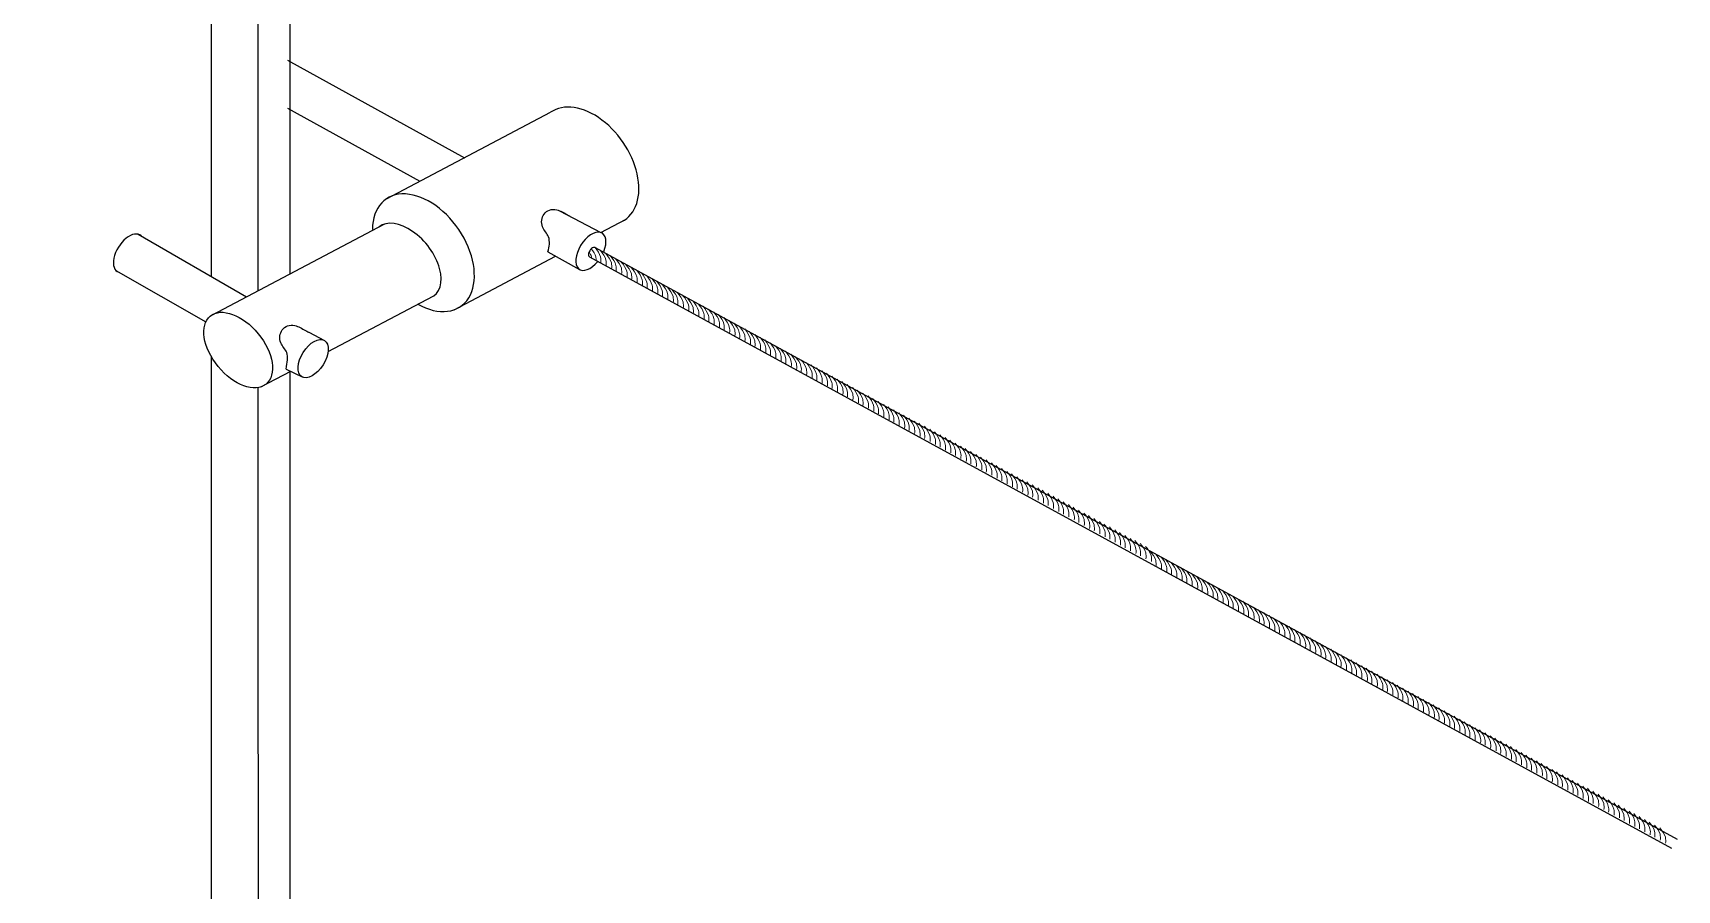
# Model space of a CAD drawing. Header units: millimetres. Extents: x 908.4 to 963.4, y 274.9 to 316.3.
# Drawn here: x 934.689 to 935.239, y 284.755 to 285.042 of the extents above; entities that cross this region are included whole.
import ezdxf

# ---------------------------------------------------------------- set-up
doc = ezdxf.new("R2010")
doc.units = ezdxf.units.MM
doc.header["$LTSCALE"] = 10
doc.layers.add('ESCALERA', color=90, linetype='Continuous')
doc.layers.add('TEXTOS', color=90, linetype='Continuous', lineweight=9)

msp = doc.modelspace()

# ---------------------------------------------------------------- linework, layer by layer
at = {"layer": 'ESCALERA'}
for points in [[(934.74891, 285.22827), (934.74891, 284.96055)], [(934.76463, 285.20504), (934.7645, 284.95581)], [(934.77515, 285.20633), (934.77515, 284.96142)], [(934.77439, 285.03288), (934.83351, 285.00025)], [(934.77435, 285.01684), (934.81862, 284.99238)], [(934.80745, 284.98649), (934.86232, 285.01546)], [(934.86535, 284.98252), (934.87908, 284.97529)], [(934.87908, 284.97529), (934.88733, 284.97964)], [(934.72444, 284.97467), (934.76065, 284.95377)], [(934.74906, 284.94766), (934.80669, 284.97805)], [(934.86145, 284.96874), (934.87198, 284.96293)], [(934.8772, 284.97019), (935.23884, 284.77236)], [(934.71706, 284.96259), (934.74709, 284.94533)], [(934.83011, 284.94942), (934.86395, 284.9673)], [(934.87529, 284.96716), (935.23693, 284.76933)], [(934.78796, 284.93546), (934.82306, 284.95397)], [(934.75009, 284.94821), (934.75012, 284.94819)], [(934.74703, 284.94536), (934.74703, 284.94519)], [(934.78149, 284.94189), (934.7868, 284.93909)], [(934.74891, 284.93377), (934.74891, 284.67654)], [(934.77395, 284.9296), (934.77925, 284.92697)], [(934.76549, 284.92361), (934.77547, 284.92885)], [(934.77515, 284.92868), (934.77515, 284.68379)], [(934.76449, 284.92337), (934.76463, 284.67824)]]:
    msp.add_lwpolyline(points, dxfattribs=at)
for centre, radius, start, end in [((938.06241, 284.56438), 3.44971, 167.56199, 185.14408), ((938.24874, 284.54382), 3.62277, 167.95683, 184.67038), ((938.15294, 284.53693), 3.52063, 167.56015, 184.75096)]:
    msp.add_arc(centre, radius, start, end, dxfattribs=at)
for centre, major_axis, ratio, start_param, end_param in [((934.8748, 284.99754), (-0.01246, 0.01794), 0.648142, 2.978618, 6.285396), ((934.81982, 284.96848), (-0.01246, 0.01794), 0.648142, 2.211853, 7.022038), ((934.81427, 284.96572), (0.00931, -0.01139), 0.58895, 6.100403, 9.411731), ((934.72125, 284.96835), (-0.00381, -0.00606), 0.545484, 3.012218, 6.449215), ((934.87579, 284.96899), (-0.00381, -0.00606), 0.545484, 1.870238, 7.616962), ((934.87625, 284.96868), (-0.00095, -0.00151), 0.545484, 3.141593, 6.32709)]:
    msp.add_ellipse(centre, major_axis=major_axis, ratio=ratio, start_param=start_param, end_param=end_param, dxfattribs=at)
for centre, major_axis, ratio in [((934.75791, 284.93593), (0.00931, -0.01139), 0.58895), ((934.78297, 284.93308), (-0.00381, -0.00606), 0.545484)]:
    msp.add_ellipse(centre, major_axis=major_axis, ratio=ratio, dxfattribs=at)
for points in [[(934.86145, 284.96874), (934.86185, 284.97053), (934.86252, 284.97367), (934.85889, 284.97708), (934.85957, 284.98209), (934.86359, 284.98367), (934.86725, 284.98156), (934.869, 284.9806), (934.869, 284.9806)], [(934.77395, 284.9296), (934.77435, 284.93182), (934.77502, 284.93496), (934.77138, 284.93837), (934.77207, 284.94338), (934.77608, 284.94496), (934.77975, 284.94285), (934.78149, 284.94189), (934.78149, 284.94189)]]:
    msp.add_open_spline(points, degree=3, knots=[0.000046329, 0.000046329, 0.000046329, 0.000046329, 0.002179003, 0.003807481, 0.005747705, 0.007803778, 0.009095535, 0.009635697, 0.009635697, 0.009635697, 0.009635697], dxfattribs=at)
at = {"layer": 'TEXTOS', "ltscale": 0.1}
for points, knots in [([(934.8752, 284.96878), (934.87555, 284.96824), (934.87589, 284.96758), (934.87603, 284.96686), (934.87604, 284.96675)], [0.00206705, 0.00206705, 0.00206705, 0.00206705, 0.004399355, 0.004826038, 0.004826038, 0.004826038, 0.004826038]), ([(934.87592, 284.96981), (934.87659, 284.96894), (934.87745, 284.96773), (934.87757, 284.96632), (934.87757, 284.96592)], [0.000567804, 0.000567804, 0.000567804, 0.000567804, 0.004399355, 0.005863509, 0.005863509, 0.005863509, 0.005863509]), ([(934.8772, 284.97019), (934.87797, 284.9692), (934.87919, 284.96765), (934.87916, 284.96577), (934.87911, 284.96508)], [0, 0, 0, 0, 0.004399355, 0.006879159, 0.006879159, 0.006879159, 0.006879159]), ([(934.87901, 284.9692), (934.87979, 284.96821), (934.881, 284.96666), (934.88097, 284.96478), (934.88092, 284.96408)], [0, 0, 0, 0, 0.004399355, 0.006879159, 0.006879159, 0.006879159, 0.006879159]), ([(934.88081, 284.96821), (934.88159, 284.96722), (934.8828, 284.96568), (934.88278, 284.96379), (934.88272, 284.9631)], [0, 0, 0, 0, 0.004399355, 0.006879159, 0.006879159, 0.006879159, 0.006879159]), ([(934.88235, 284.96737), (934.88313, 284.96638), (934.88434, 284.96483), (934.88432, 284.96295), (934.88426, 284.96226)], [0, 0, 0, 0, 0.004399355, 0.006879159, 0.006879159, 0.006879159, 0.006879159]), ([(934.88416, 284.96638), (934.88494, 284.96539), (934.88615, 284.96384), (934.88613, 284.96196), (934.88607, 284.96127)], [0, 0, 0, 0, 0.004399355, 0.006879159, 0.006879159, 0.006879159, 0.006879159]), ([(934.88596, 284.96539), (934.88674, 284.9644), (934.88795, 284.96286), (934.88793, 284.96097), (934.88787, 284.96028)], [0, 0, 0, 0, 0.004399355, 0.006879159, 0.006879159, 0.006879159, 0.006879159]), ([(934.8875, 284.96455), (934.88828, 284.96356), (934.88949, 284.96202), (934.88947, 284.96013), (934.88941, 284.95944)], [0, 0, 0, 0, 0.004399355, 0.006879159, 0.006879159, 0.006879159, 0.006879159]), ([(934.88931, 284.96356), (934.89009, 284.96257), (934.89131, 284.96102), (934.89128, 284.95914), (934.89122, 284.95845)], [0, 0, 0, 0, 0.004399355, 0.006879159, 0.006879159, 0.006879159, 0.006879159]), ([(934.89112, 284.96258), (934.89189, 284.96159), (934.89311, 284.96004), (934.89308, 284.95815), (934.89303, 284.95746)], [0, 0, 0, 0, 0.004399355, 0.006879159, 0.006879159, 0.006879159, 0.006879159]), ([(934.89266, 284.96173), (934.89343, 284.96074), (934.89465, 284.9592), (934.89462, 284.95731), (934.89456, 284.95662)], [0, 0, 0, 0, 0.004399355, 0.006879159, 0.006879159, 0.006879159, 0.006879159]), ([(934.89447, 284.96074), (934.89524, 284.95975), (934.89646, 284.9582), (934.89643, 284.95632), (934.89638, 284.95563)], [0, 0, 0, 0, 0.004399355, 0.006879159, 0.006879159, 0.006879159, 0.006879159]), ([(934.89627, 284.95976), (934.89705, 284.95877), (934.89826, 284.95722), (934.89823, 284.95533), (934.89818, 284.95464)], [0, 0, 0, 0, 0.004399355, 0.006879159, 0.006879159, 0.006879159, 0.006879159]), ([(934.89781, 284.95891), (934.89858, 284.95793), (934.8998, 284.95638), (934.89977, 284.95449), (934.89972, 284.9538)], [0, 0, 0, 0, 0.004399355, 0.006879159, 0.006879159, 0.006879159, 0.006879159]), ([(934.89962, 284.95792), (934.9004, 284.95693), (934.90161, 284.95539), (934.90159, 284.9535), (934.90153, 284.95281)], [0, 0, 0, 0, 0.004399355, 0.006879159, 0.006879159, 0.006879159, 0.006879159]), ([(934.90142, 284.95694), (934.9022, 284.95595), (934.90341, 284.9544), (934.90339, 284.95252), (934.90333, 284.95182)], [0, 0, 0, 0, 0.004399355, 0.006879159, 0.006879159, 0.006879159, 0.006879159]), ([(934.90296, 284.9561), (934.90374, 284.95511), (934.90495, 284.95356), (934.90493, 284.95167), (934.90487, 284.95098)], [0, 0, 0, 0, 0.004399355, 0.006879159, 0.006879159, 0.006879159, 0.006879159]), ([(934.90477, 284.9551), (934.90555, 284.95412), (934.90676, 284.95257), (934.90674, 284.95068), (934.90668, 284.94999)], [0, 0, 0, 0, 0.004399355, 0.006879159, 0.006879159, 0.006879159, 0.006879159]), ([(934.90657, 284.95412), (934.90735, 284.95313), (934.90857, 284.95158), (934.90854, 284.9497), (934.90848, 284.94901)], [0, 0, 0, 0, 0.004399355, 0.006879159, 0.006879159, 0.006879159, 0.006879159]), ([(934.90811, 284.95328), (934.90889, 284.95229), (934.9101, 284.95074), (934.91008, 284.94886), (934.91002, 284.94816)], [0, 0, 0, 0, 0.004399355, 0.006879159, 0.006879159, 0.006879159, 0.006879159]), ([(934.90993, 284.95229), (934.9107, 284.9513), (934.91192, 284.94975), (934.91189, 284.94786), (934.91183, 284.94717)], [0, 0, 0, 0, 0.004399355, 0.006879159, 0.006879159, 0.006879159, 0.006879159]), ([(934.91173, 284.9513), (934.9125, 284.95031), (934.91372, 284.94876), (934.91369, 284.94688), (934.91364, 284.94619)], [0, 0, 0, 0, 0.004399355, 0.006879159, 0.006879159, 0.006879159, 0.006879159]), ([(934.91328, 284.9506), (934.91405, 284.94962), (934.91527, 284.94807), (934.91524, 284.94618), (934.91519, 284.94549)], [0, 0, 0, 0, 0.004399355, 0.006879159, 0.006879159, 0.006879159, 0.006879159]), ([(934.91509, 284.94961), (934.91587, 284.94862), (934.91708, 284.94708), (934.91706, 284.94519), (934.917, 284.9445)], [0, 0, 0, 0, 0.004399355, 0.006879159, 0.006879159, 0.006879159, 0.006879159]), ([(934.91689, 284.94863), (934.91767, 284.94764), (934.91888, 284.94609), (934.91886, 284.94421), (934.9188, 284.94351)], [0, 0, 0, 0, 0.004399355, 0.006879159, 0.006879159, 0.006879159, 0.006879159]), ([(934.91843, 284.94779), (934.91921, 284.9468), (934.92042, 284.94525), (934.9204, 284.94336), (934.92034, 284.94267)], [0, 0, 0, 0, 0.004399355, 0.006879159, 0.006879159, 0.006879159, 0.006879159]), ([(934.92024, 284.94679), (934.92102, 284.94581), (934.92223, 284.94426), (934.92221, 284.94237), (934.92215, 284.94168)], [0, 0, 0, 0, 0.004399355, 0.006879159, 0.006879159, 0.006879159, 0.006879159]), ([(934.92204, 284.94581), (934.92282, 284.94482), (934.92403, 284.94327), (934.92401, 284.94139), (934.92395, 284.9407)], [0, 0, 0, 0, 0.004399355, 0.006879159, 0.006879159, 0.006879159, 0.006879159]), ([(934.92358, 284.94497), (934.92436, 284.94398), (934.92557, 284.94243), (934.92555, 284.94055), (934.92549, 284.93985)], [0, 0, 0, 0, 0.004399355, 0.006879159, 0.006879159, 0.006879159, 0.006879159]), ([(934.92539, 284.94398), (934.92617, 284.94299), (934.92739, 284.94144), (934.92736, 284.93955), (934.9273, 284.93886)], [0, 0, 0, 0, 0.004399355, 0.006879159, 0.006879159, 0.006879159, 0.006879159]), ([(934.9272, 284.94299), (934.92797, 284.942), (934.92919, 284.94045), (934.92916, 284.93857), (934.92911, 284.93788)], [0, 0, 0, 0, 0.004399355, 0.006879159, 0.006879159, 0.006879159, 0.006879159]), ([(934.92874, 284.94215), (934.92951, 284.94116), (934.93073, 284.93961), (934.9307, 284.93773), (934.93064, 284.93703)], [0, 0, 0, 0, 0.004399355, 0.006879159, 0.006879159, 0.006879159, 0.006879159]), ([(934.93055, 284.94116), (934.93132, 284.94017), (934.93254, 284.93862), (934.93251, 284.93674), (934.93246, 284.93604)], [0, 0, 0, 0, 0.004399355, 0.006879159, 0.006879159, 0.006879159, 0.006879159]), ([(934.93235, 284.94017), (934.93313, 284.93918), (934.93434, 284.93763), (934.93431, 284.93575), (934.93426, 284.93506)], [0, 0, 0, 0, 0.004399355, 0.006879159, 0.006879159, 0.006879159, 0.006879159]), ([(934.93389, 284.93933), (934.93466, 284.93834), (934.93588, 284.93679), (934.93585, 284.93491), (934.9358, 284.93422)], [0, 0, 0, 0, 0.004399355, 0.006879159, 0.006879159, 0.006879159, 0.006879159]), ([(934.9357, 284.93834), (934.93648, 284.93735), (934.93769, 284.9358), (934.93767, 284.93392), (934.93761, 284.93322)], [0, 0, 0, 0, 0.004399355, 0.006879159, 0.006879159, 0.006879159, 0.006879159]), ([(934.9375, 284.93735), (934.93828, 284.93636), (934.93949, 284.93482), (934.93947, 284.93293), (934.93941, 284.93224)], [0, 0, 0, 0, 0.004399355, 0.006879159, 0.006879159, 0.006879159, 0.006879159]), ([(934.93904, 284.93651), (934.93982, 284.93552), (934.94103, 284.93397), (934.94101, 284.93209), (934.94095, 284.9314)], [0, 0, 0, 0, 0.004399355, 0.006879159, 0.006879159, 0.006879159, 0.006879159]), ([(934.94085, 284.93552), (934.94163, 284.93453), (934.94284, 284.93298), (934.94282, 284.9311), (934.94276, 284.93041)], [0, 0, 0, 0, 0.004399355, 0.006879159, 0.006879159, 0.006879159, 0.006879159]), ([(934.94265, 284.93453), (934.94343, 284.93354), (934.94465, 284.932), (934.94462, 284.93011), (934.94456, 284.92942)], [0, 0, 0, 0, 0.004399355, 0.006879159, 0.006879159, 0.006879159, 0.006879159]), ([(934.94419, 284.93369), (934.94497, 284.9327), (934.94618, 284.93116), (934.94616, 284.92927), (934.9461, 284.92858)], [0, 0, 0, 0, 0.004399355, 0.006879159, 0.006879159, 0.006879159, 0.006879159]), ([(934.94601, 284.9327), (934.94678, 284.93171), (934.948, 284.93016), (934.94797, 284.92828), (934.94791, 284.92759)], [0, 0, 0, 0, 0.004399355, 0.006879159, 0.006879159, 0.006879159, 0.006879159]), ([(934.94781, 284.93172), (934.94858, 284.93073), (934.9498, 284.92918), (934.94977, 284.92729), (934.94972, 284.9266)], [0, 0, 0, 0, 0.004399355, 0.006879159, 0.006879159, 0.006879159, 0.006879159]), ([(934.94936, 284.93102), (934.95013, 284.93003), (934.95135, 284.92848), (934.95132, 284.9266), (934.95127, 284.92591)], [0, 0, 0, 0, 0.004399355, 0.006879159, 0.006879159, 0.006879159, 0.006879159]), ([(934.95117, 284.93003), (934.95195, 284.92904), (934.95316, 284.92749), (934.95314, 284.92561), (934.95308, 284.92491)], [0, 0, 0, 0, 0.004399355, 0.006879159, 0.006879159, 0.006879159, 0.006879159]), ([(934.95297, 284.92904), (934.95375, 284.92805), (934.95496, 284.92651), (934.95494, 284.92462), (934.95488, 284.92393)], [0, 0, 0, 0, 0.004399355, 0.006879159, 0.006879159, 0.006879159, 0.006879159]), ([(934.95451, 284.9282), (934.95529, 284.92721), (934.9565, 284.92566), (934.95648, 284.92378), (934.95642, 284.92309)], [0, 0, 0, 0, 0.004399355, 0.006879159, 0.006879159, 0.006879159, 0.006879159]), ([(934.95632, 284.92721), (934.9571, 284.92622), (934.95831, 284.92467), (934.95829, 284.92279), (934.95823, 284.9221)], [0, 0, 0, 0, 0.004399355, 0.006879159, 0.006879159, 0.006879159, 0.006879159]), ([(934.95812, 284.92622), (934.9589, 284.92523), (934.96012, 284.92369), (934.96009, 284.9218), (934.96003, 284.92111)], [0, 0, 0, 0, 0.004399355, 0.006879159, 0.006879159, 0.006879159, 0.006879159]), ([(934.95966, 284.92538), (934.96044, 284.92439), (934.96165, 284.92285), (934.96163, 284.92096), (934.96157, 284.92027)], [0, 0, 0, 0, 0.004399355, 0.006879159, 0.006879159, 0.006879159, 0.006879159]), ([(934.96148, 284.92439), (934.96225, 284.9234), (934.96347, 284.92185), (934.96344, 284.91997), (934.96338, 284.91928)], [0, 0, 0, 0, 0.004399355, 0.006879159, 0.006879159, 0.006879159, 0.006879159]), ([(934.96328, 284.92341), (934.96405, 284.92242), (934.96527, 284.92087), (934.96524, 284.91898), (934.96519, 284.91829)], [0, 0, 0, 0, 0.004399355, 0.006879159, 0.006879159, 0.006879159, 0.006879159]), ([(934.96482, 284.92256), (934.96559, 284.92157), (934.96681, 284.92003), (934.96678, 284.91814), (934.96672, 284.91745)], [0, 0, 0, 0, 0.004399355, 0.006879159, 0.006879159, 0.006879159, 0.006879159]), ([(934.96663, 284.92157), (934.9674, 284.92058), (934.96862, 284.91904), (934.96859, 284.91715), (934.96854, 284.91646)], [0, 0, 0, 0, 0.004399355, 0.006879159, 0.006879159, 0.006879159, 0.006879159]), ([(934.96843, 284.92059), (934.96921, 284.9196), (934.97042, 284.91805), (934.9704, 284.91617), (934.97034, 284.91547)], [0, 0, 0, 0, 0.004399355, 0.006879159, 0.006879159, 0.006879159, 0.006879159]), ([(934.96997, 284.91974), (934.97074, 284.91876), (934.97196, 284.91721), (934.97193, 284.91532), (934.97188, 284.91463)], [0, 0, 0, 0, 0.004399355, 0.006879159, 0.006879159, 0.006879159, 0.006879159]), ([(934.97178, 284.91875), (934.97256, 284.91776), (934.97377, 284.91622), (934.97375, 284.91433), (934.97369, 284.91364)], [0, 0, 0, 0, 0.004399355, 0.006879159, 0.006879159, 0.006879159, 0.006879159]), ([(934.97358, 284.91777), (934.97436, 284.91678), (934.97557, 284.91523), (934.97555, 284.91335), (934.97549, 284.91265)], [0, 0, 0, 0, 0.004399355, 0.006879159, 0.006879159, 0.006879159, 0.006879159]), ([(934.97512, 284.91693), (934.9759, 284.91594), (934.97711, 284.91439), (934.97709, 284.9125), (934.97703, 284.91181)], [0, 0, 0, 0, 0.004399355, 0.006879159, 0.006879159, 0.006879159, 0.006879159]), ([(934.97693, 284.91593), (934.97771, 284.91495), (934.97892, 284.9134), (934.9789, 284.91151), (934.97884, 284.91082)], [0, 0, 0, 0, 0.004399355, 0.006879159, 0.006879159, 0.006879159, 0.006879159]), ([(934.97873, 284.91495), (934.97951, 284.91396), (934.98073, 284.91241), (934.9807, 284.91053), (934.98064, 284.90984)], [0, 0, 0, 0, 0.004399355, 0.006879159, 0.006879159, 0.006879159, 0.006879159]), ([(934.98027, 284.91411), (934.98105, 284.91312), (934.98226, 284.91157), (934.98224, 284.90969), (934.98218, 284.90899)], [0, 0, 0, 0, 0.004399355, 0.006879159, 0.006879159, 0.006879159, 0.006879159]), ([(934.98209, 284.91312), (934.98286, 284.91213), (934.98408, 284.91058), (934.98405, 284.90869), (934.98399, 284.908)], [0, 0, 0, 0, 0.004399355, 0.006879159, 0.006879159, 0.006879159, 0.006879159]), ([(934.98389, 284.91213), (934.98466, 284.91114), (934.98588, 284.90959), (934.98585, 284.90771), (934.9858, 284.90702)], [0, 0, 0, 0, 0.004399355, 0.006879159, 0.006879159, 0.006879159, 0.006879159]), ([(934.98544, 284.91144), (934.98621, 284.91045), (934.98743, 284.9089), (934.9874, 284.90701), (934.98735, 284.90632)], [0, 0, 0, 0, 0.004399355, 0.006879159, 0.006879159, 0.006879159, 0.006879159]), ([(934.98725, 284.91044), (934.98803, 284.90945), (934.98924, 284.90791), (934.98922, 284.90602), (934.98916, 284.90533)], [0, 0, 0, 0, 0.004399355, 0.006879159, 0.006879159, 0.006879159, 0.006879159]), ([(934.98905, 284.90946), (934.98983, 284.90847), (934.99104, 284.90692), (934.99102, 284.90504), (934.99096, 284.90434)], [0, 0, 0, 0, 0.004399355, 0.006879159, 0.006879159, 0.006879159, 0.006879159]), ([(934.99059, 284.90862), (934.99137, 284.90763), (934.99258, 284.90608), (934.99256, 284.90419), (934.9925, 284.9035)], [0, 0, 0, 0, 0.004399355, 0.006879159, 0.006879159, 0.006879159, 0.006879159]), ([(934.9924, 284.90763), (934.99318, 284.90664), (934.99439, 284.90509), (934.99437, 284.9032), (934.99431, 284.90251)], [0, 0, 0, 0, 0.004399355, 0.006879159, 0.006879159, 0.006879159, 0.006879159]), ([(934.9942, 284.90664), (934.99498, 284.90565), (934.9962, 284.9041), (934.99617, 284.90222), (934.99611, 284.90153)], [0, 0, 0, 0, 0.004399355, 0.006879159, 0.006879159, 0.006879159, 0.006879159]), ([(934.99574, 284.9058), (934.99652, 284.90481), (934.99773, 284.90326), (934.99771, 284.90138), (934.99765, 284.90068)], [0, 0, 0, 0, 0.004399355, 0.006879159, 0.006879159, 0.006879159, 0.006879159]), ([(934.99756, 284.90481), (934.99833, 284.90382), (934.99955, 284.90227), (934.99952, 284.90038), (934.99946, 284.89969)], [0, 0, 0, 0, 0.004399355, 0.006879159, 0.006879159, 0.006879159, 0.006879159]), ([(934.99936, 284.90382), (935.00013, 284.90283), (935.00135, 284.90128), (935.00132, 284.8994), (935.00127, 284.89871)], [0, 0, 0, 0, 0.004399355, 0.006879159, 0.006879159, 0.006879159, 0.006879159]), ([(935.0009, 284.90298), (935.00167, 284.90199), (935.00289, 284.90044), (935.00286, 284.89856), (935.0028, 284.89787)], [0, 0, 0, 0, 0.004399355, 0.006879159, 0.006879159, 0.006879159, 0.006879159]), ([(935.00271, 284.90199), (935.00348, 284.901), (935.0047, 284.89945), (935.00467, 284.89757), (935.00462, 284.89687)], [0, 0, 0, 0, 0.004399355, 0.006879159, 0.006879159, 0.006879159, 0.006879159]), ([(935.00451, 284.901), (935.00529, 284.90001), (935.0065, 284.89846), (935.00648, 284.89658), (935.00642, 284.89589)], [0, 0, 0, 0, 0.004399355, 0.006879159, 0.006879159, 0.006879159, 0.006879159]), ([(935.00605, 284.90016), (935.00683, 284.89917), (935.00804, 284.89762), (935.00801, 284.89574), (935.00796, 284.89505)], [0, 0, 0, 0, 0.004399355, 0.006879159, 0.006879159, 0.006879159, 0.006879159]), ([(935.00786, 284.89917), (935.00864, 284.89818), (935.00985, 284.89663), (935.00983, 284.89475), (935.00977, 284.89405)], [0, 0, 0, 0, 0.004399355, 0.006879159, 0.006879159, 0.006879159, 0.006879159]), ([(935.00966, 284.89818), (935.01044, 284.89719), (935.01165, 284.89565), (935.01163, 284.89376), (935.01157, 284.89307)], [0, 0, 0, 0, 0.004399355, 0.006879159, 0.006879159, 0.006879159, 0.006879159]), ([(935.0112, 284.89734), (935.01198, 284.89635), (935.01319, 284.8948), (935.01317, 284.89292), (935.01311, 284.89223)], [0, 0, 0, 0, 0.004399355, 0.006879159, 0.006879159, 0.006879159, 0.006879159]), ([(935.01301, 284.89635), (935.01379, 284.89536), (935.015, 284.89381), (935.01498, 284.89193), (935.01492, 284.89124)], [0, 0, 0, 0, 0.004399355, 0.006879159, 0.006879159, 0.006879159, 0.006879159]), ([(935.01482, 284.89536), (935.01559, 284.89437), (935.01681, 284.89283), (935.01678, 284.89094), (935.01672, 284.89025)], [0, 0, 0, 0, 0.004399355, 0.006879159, 0.006879159, 0.006879159, 0.006879159]), ([(935.01635, 284.89452), (935.01713, 284.89353), (935.01834, 284.89199), (935.01832, 284.8901), (935.01826, 284.88941)], [0, 0, 0, 0, 0.004399355, 0.006879159, 0.006879159, 0.006879159, 0.006879159]), ([(935.01817, 284.89353), (935.01894, 284.89254), (935.02016, 284.89099), (935.02013, 284.88911), (935.02008, 284.88842)], [0, 0, 0, 0, 0.004399355, 0.006879159, 0.006879159, 0.006879159, 0.006879159]), ([(935.01997, 284.89255), (935.02074, 284.89156), (935.02196, 284.89001), (935.02193, 284.88812), (935.02188, 284.88743)], [0, 0, 0, 0, 0.004399355, 0.006879159, 0.006879159, 0.006879159, 0.006879159]), ([(935.02152, 284.89185), (935.02229, 284.89086), (935.02351, 284.88931), (935.02348, 284.88743), (935.02343, 284.88674)], [0, 0, 0, 0, 0.004399355, 0.006879159, 0.006879159, 0.006879159, 0.006879159]), ([(935.02333, 284.89086), (935.02411, 284.88987), (935.02532, 284.88832), (935.0253, 284.88644), (935.02524, 284.88575)], [0, 0, 0, 0, 0.004399355, 0.006879159, 0.006879159, 0.006879159, 0.006879159]), ([(935.02513, 284.88987), (935.02591, 284.88888), (935.02712, 284.88734), (935.0271, 284.88545), (935.02704, 284.88476)], [0, 0, 0, 0, 0.004399355, 0.006879159, 0.006879159, 0.006879159, 0.006879159]), ([(935.02667, 284.88903), (935.02745, 284.88804), (935.02866, 284.88649), (935.02864, 284.88461), (935.02858, 284.88392)], [0, 0, 0, 0, 0.004399355, 0.006879159, 0.006879159, 0.006879159, 0.006879159]), ([(935.02848, 284.88804), (935.02926, 284.88705), (935.03047, 284.8855), (935.03045, 284.88362), (935.03039, 284.88293)], [0, 0, 0, 0, 0.004399355, 0.006879159, 0.006879159, 0.006879159, 0.006879159]), ([(935.03028, 284.88705), (935.03106, 284.88606), (935.03228, 284.88452), (935.03225, 284.88263), (935.03219, 284.88194)], [0, 0, 0, 0, 0.004399355, 0.006879159, 0.006879159, 0.006879159, 0.006879159]), ([(935.03182, 284.88621), (935.0326, 284.88522), (935.03381, 284.88368), (935.03379, 284.88179), (935.03373, 284.8811)], [0, 0, 0, 0, 0.004399355, 0.006879159, 0.006879159, 0.006879159, 0.006879159]), ([(935.03364, 284.88522), (935.03441, 284.88423), (935.03563, 284.88268), (935.0356, 284.8808), (935.03554, 284.88011)], [0, 0, 0, 0, 0.004399355, 0.006879159, 0.006879159, 0.006879159, 0.006879159]), ([(935.03544, 284.88424), (935.03621, 284.88325), (935.03743, 284.8817), (935.0374, 284.87981), (935.03735, 284.87912)], [0, 0, 0, 0, 0.004399355, 0.006879159, 0.006879159, 0.006879159, 0.006879159]), ([(935.03698, 284.88339), (935.03775, 284.8824), (935.03897, 284.88086), (935.03894, 284.87897), (935.03889, 284.87828)], [0, 0, 0, 0, 0.004399355, 0.006879159, 0.006879159, 0.006879159, 0.006879159]), ([(935.03879, 284.8824), (935.03956, 284.88141), (935.04078, 284.87987), (935.04075, 284.87798), (935.0407, 284.87729)], [0, 0, 0, 0, 0.004399355, 0.006879159, 0.006879159, 0.006879159, 0.006879159]), ([(935.04059, 284.88142), (935.04137, 284.88043), (935.04258, 284.87888), (935.04256, 284.877), (935.0425, 284.8763)], [0, 0, 0, 0, 0.004399355, 0.006879159, 0.006879159, 0.006879159, 0.006879159]), ([(935.04213, 284.88058), (935.04291, 284.87959), (935.04412, 284.87804), (935.04409, 284.87615), (935.04404, 284.87546)], [0, 0, 0, 0, 0.004399355, 0.006879159, 0.006879159, 0.006879159, 0.006879159]), ([(935.04394, 284.87958), (935.04472, 284.87859), (935.04593, 284.87705), (935.04591, 284.87516), (935.04585, 284.87447)], [0, 0, 0, 0, 0.004399355, 0.006879159, 0.006879159, 0.006879159, 0.006879159]), ([(935.04574, 284.8786), (935.04652, 284.87761), (935.04773, 284.87606), (935.04771, 284.87418), (935.04765, 284.87348)], [0, 0, 0, 0, 0.004399355, 0.006879159, 0.006879159, 0.006879159, 0.006879159]), ([(935.04728, 284.87776), (935.04806, 284.87677), (935.04927, 284.87522), (935.04925, 284.87333), (935.04919, 284.87264)], [0, 0, 0, 0, 0.004399355, 0.006879159, 0.006879159, 0.006879159, 0.006879159]), ([(935.04909, 284.87677), (935.04987, 284.87578), (935.05108, 284.87423), (935.05106, 284.87234), (935.051, 284.87165)], [0, 0, 0, 0, 0.004399355, 0.006879159, 0.006879159, 0.006879159, 0.006879159]), ([(935.0509, 284.87578), (935.05167, 284.87479), (935.05289, 284.87324), (935.05286, 284.87136), (935.0528, 284.87067)], [0, 0, 0, 0, 0.004399355, 0.006879159, 0.006879159, 0.006879159, 0.006879159]), ([(935.05243, 284.87494), (935.05321, 284.87395), (935.05442, 284.8724), (935.0544, 284.87052), (935.05434, 284.86982)], [0, 0, 0, 0, 0.004399355, 0.006879159, 0.006879159, 0.006879159, 0.006879159]), ([(935.05425, 284.87395), (935.05502, 284.87296), (935.05624, 284.87141), (935.05621, 284.86952), (935.05616, 284.86883)], [0, 0, 0, 0, 0.004399355, 0.006879159, 0.006879159, 0.006879159, 0.006879159]), ([(935.05605, 284.87296), (935.05682, 284.87197), (935.05804, 284.87042), (935.05801, 284.86854), (935.05796, 284.86785)], [0, 0, 0, 0, 0.004399355, 0.006879159, 0.006879159, 0.006879159, 0.006879159]), ([(935.0576, 284.87227), (935.05837, 284.87128), (935.05959, 284.86973), (935.05956, 284.86784), (935.05951, 284.86715)], [0, 0, 0, 0, 0.004399355, 0.006879159, 0.006879159, 0.006879159, 0.006879159]), ([(935.05941, 284.87127), (935.06019, 284.87028), (935.0614, 284.86874), (935.06138, 284.86685), (935.06132, 284.86616)], [0, 0, 0, 0, 0.004399355, 0.006879159, 0.006879159, 0.006879159, 0.006879159]), ([(935.06121, 284.87029), (935.06199, 284.8693), (935.0632, 284.86775), (935.06318, 284.86587), (935.06312, 284.86517)], [0, 0, 0, 0, 0.004399355, 0.006879159, 0.006879159, 0.006879159, 0.006879159]), ([(935.06275, 284.86868), (935.06353, 284.86769), (935.06474, 284.86615), (935.06472, 284.86426), (935.06466, 284.86357)], [0, 0, 0, 0, 0.004399355, 0.006879159, 0.006879159, 0.006879159, 0.006879159]), ([(935.06456, 284.86769), (935.06534, 284.8667), (935.06655, 284.86516), (935.06653, 284.86327), (935.06647, 284.86258)], [0, 0, 0, 0, 0.004399355, 0.006879159, 0.006879159, 0.006879159, 0.006879159]), ([(935.06636, 284.86671), (935.06714, 284.86572), (935.06836, 284.86417), (935.06833, 284.86228), (935.06827, 284.86159)], [0, 0, 0, 0, 0.004399355, 0.006879159, 0.006879159, 0.006879159, 0.006879159]), ([(935.0679, 284.86586), (935.06868, 284.86488), (935.06989, 284.86333), (935.06987, 284.86144), (935.06981, 284.86075)], [0, 0, 0, 0, 0.004399355, 0.006879159, 0.006879159, 0.006879159, 0.006879159]), ([(935.06972, 284.86487), (935.07049, 284.86388), (935.07171, 284.86234), (935.07168, 284.86045), (935.07162, 284.85976)], [0, 0, 0, 0, 0.004399355, 0.006879159, 0.006879159, 0.006879159, 0.006879159]), ([(935.07152, 284.86389), (935.07229, 284.8629), (935.07351, 284.86135), (935.07348, 284.85947), (935.07343, 284.85877)], [0, 0, 0, 0, 0.004399355, 0.006879159, 0.006879159, 0.006879159, 0.006879159]), ([(935.07306, 284.86305), (935.07383, 284.86206), (935.07505, 284.86051), (935.07502, 284.85862), (935.07497, 284.85793)], [0, 0, 0, 0, 0.004399355, 0.006879159, 0.006879159, 0.006879159, 0.006879159]), ([(935.07487, 284.86205), (935.07564, 284.86107), (935.07686, 284.85952), (935.07683, 284.85763), (935.07678, 284.85694)], [0, 0, 0, 0, 0.004399355, 0.006879159, 0.006879159, 0.006879159, 0.006879159]), ([(935.07667, 284.86107), (935.07745, 284.86008), (935.07866, 284.85853), (935.07864, 284.85665), (935.07858, 284.85596)], [0, 0, 0, 0, 0.004399355, 0.006879159, 0.006879159, 0.006879159, 0.006879159]), ([(935.07821, 284.86023), (935.07899, 284.85924), (935.0802, 284.85769), (935.08017, 284.85581), (935.08012, 284.85511)], [0, 0, 0, 0, 0.004399355, 0.006879159, 0.006879159, 0.006879159, 0.006879159]), ([(935.08002, 284.85924), (935.0808, 284.85825), (935.08201, 284.8567), (935.08199, 284.85481), (935.08193, 284.85412)], [0, 0, 0, 0, 0.004399355, 0.006879159, 0.006879159, 0.006879159, 0.006879159]), ([(935.08182, 284.85825), (935.0826, 284.85726), (935.08381, 284.85571), (935.08379, 284.85383), (935.08373, 284.85314)], [0, 0, 0, 0, 0.004399355, 0.006879159, 0.006879159, 0.006879159, 0.006879159]), ([(935.08336, 284.85741), (935.08414, 284.85642), (935.08535, 284.85487), (935.08533, 284.85299), (935.08527, 284.85229)], [0, 0, 0, 0, 0.004399355, 0.006879159, 0.006879159, 0.006879159, 0.006879159]), ([(935.08517, 284.85642), (935.08595, 284.85543), (935.08716, 284.85388), (935.08714, 284.852), (935.08708, 284.8513)], [0, 0, 0, 0, 0.004399355, 0.006879159, 0.006879159, 0.006879159, 0.006879159]), ([(935.08698, 284.85543), (935.08775, 284.85444), (935.08897, 284.85289), (935.08894, 284.85101), (935.08888, 284.85032)], [0, 0, 0, 0, 0.004399355, 0.006879159, 0.006879159, 0.006879159, 0.006879159]), ([(935.08851, 284.85459), (935.08929, 284.8536), (935.09051, 284.85205), (935.09048, 284.85017), (935.09042, 284.84948)], [0, 0, 0, 0, 0.004399355, 0.006879159, 0.006879159, 0.006879159, 0.006879159]), ([(935.09033, 284.8536), (935.0911, 284.85261), (935.09232, 284.85106), (935.09229, 284.84918), (935.09224, 284.84848)], [0, 0, 0, 0, 0.004399355, 0.006879159, 0.006879159, 0.006879159, 0.006879159]), ([(935.09213, 284.85261), (935.0929, 284.85162), (935.09412, 284.85008), (935.09409, 284.84819), (935.09404, 284.8475)], [0, 0, 0, 0, 0.004399355, 0.006879159, 0.006879159, 0.006879159, 0.006879159]), ([(935.09368, 284.85192), (935.09445, 284.85093), (935.09567, 284.84938), (935.09564, 284.8475), (935.09559, 284.8468)], [0, 0, 0, 0, 0.004399355, 0.006879159, 0.006879159, 0.006879159, 0.006879159]), ([(935.09549, 284.85093), (935.09627, 284.84994), (935.09748, 284.84839), (935.09746, 284.8465), (935.0974, 284.84581)], [0, 0, 0, 0, 0.004399355, 0.006879159, 0.006879159, 0.006879159, 0.006879159]), ([(935.09729, 284.84994), (935.09807, 284.84895), (935.09928, 284.8474), (935.09926, 284.84552), (935.0992, 284.84483)], [0, 0, 0, 0, 0.004399355, 0.006879159, 0.006879159, 0.006879159, 0.006879159]), ([(935.09883, 284.8491), (935.09961, 284.84811), (935.10082, 284.84656), (935.1008, 284.84468), (935.10074, 284.84398)], [0, 0, 0, 0, 0.004399355, 0.006879159, 0.006879159, 0.006879159, 0.006879159]), ([(935.10064, 284.84811), (935.10142, 284.84712), (935.10263, 284.84557), (935.10261, 284.84369), (935.10255, 284.84299)], [0, 0, 0, 0, 0.004399355, 0.006879159, 0.006879159, 0.006879159, 0.006879159]), ([(935.10244, 284.84712), (935.10322, 284.84613), (935.10444, 284.84458), (935.10441, 284.8427), (935.10435, 284.84201)], [0, 0, 0, 0, 0.004399355, 0.006879159, 0.006879159, 0.006879159, 0.006879159]), ([(935.10398, 284.84628), (935.10476, 284.84529), (935.10597, 284.84374), (935.10595, 284.84186), (935.10589, 284.84117)], [0, 0, 0, 0, 0.004399355, 0.006879159, 0.006879159, 0.006879159, 0.006879159]), ([(935.1058, 284.84529), (935.10657, 284.8443), (935.10779, 284.84275), (935.10776, 284.84087), (935.1077, 284.84017)], [0, 0, 0, 0, 0.004399355, 0.006879159, 0.006879159, 0.006879159, 0.006879159]), ([(935.1076, 284.8443), (935.10837, 284.84331), (935.10959, 284.84177), (935.10956, 284.83988), (935.10951, 284.83919)], [0, 0, 0, 0, 0.004399355, 0.006879159, 0.006879159, 0.006879159, 0.006879159]), ([(935.10914, 284.84346), (935.10991, 284.84247), (935.11113, 284.84092), (935.1111, 284.83904), (935.11105, 284.83835)], [0, 0, 0, 0, 0.004399355, 0.006879159, 0.006879159, 0.006879159, 0.006879159]), ([(935.11095, 284.84247), (935.11172, 284.84148), (935.11294, 284.83993), (935.11291, 284.83805), (935.11286, 284.83736)], [0, 0, 0, 0, 0.004399355, 0.006879159, 0.006879159, 0.006879159, 0.006879159]), ([(935.11275, 284.84148), (935.11353, 284.84049), (935.11474, 284.83895), (935.11472, 284.83706), (935.11466, 284.83637)], [0, 0, 0, 0, 0.004399355, 0.006879159, 0.006879159, 0.006879159, 0.006879159]), ([(935.11429, 284.84064), (935.11507, 284.83965), (935.11628, 284.83811), (935.11625, 284.83622), (935.1162, 284.83553)], [0, 0, 0, 0, 0.004399355, 0.006879159, 0.006879159, 0.006879159, 0.006879159]), ([(935.1161, 284.83965), (935.11688, 284.83866), (935.11809, 284.83711), (935.11807, 284.83523), (935.11801, 284.83454)], [0, 0, 0, 0, 0.004399355, 0.006879159, 0.006879159, 0.006879159, 0.006879159]), ([(935.1179, 284.83867), (935.11868, 284.83768), (935.11989, 284.83613), (935.11987, 284.83424), (935.11981, 284.83355)], [0, 0, 0, 0, 0.004399355, 0.006879159, 0.006879159, 0.006879159, 0.006879159]), ([(935.11944, 284.83782), (935.12022, 284.83683), (935.12143, 284.83529), (935.12141, 284.8334), (935.12135, 284.83271)], [0, 0, 0, 0, 0.004399355, 0.006879159, 0.006879159, 0.006879159, 0.006879159]), ([(935.12125, 284.83683), (935.12203, 284.83584), (935.12324, 284.8343), (935.12322, 284.83241), (935.12316, 284.83172)], [0, 0, 0, 0, 0.004399355, 0.006879159, 0.006879159, 0.006879159, 0.006879159]), ([(935.12306, 284.83585), (935.12383, 284.83486), (935.12505, 284.83331), (935.12502, 284.83142), (935.12496, 284.83073)], [0, 0, 0, 0, 0.004399355, 0.006879159, 0.006879159, 0.006879159, 0.006879159]), ([(935.12459, 284.835), (935.12537, 284.83402), (935.12659, 284.83247), (935.12656, 284.83058), (935.1265, 284.82989)], [0, 0, 0, 0, 0.004399355, 0.006879159, 0.006879159, 0.006879159, 0.006879159]), ([(935.12641, 284.83401), (935.12718, 284.83302), (935.1284, 284.83148), (935.12837, 284.82959), (935.12832, 284.8289)], [0, 0, 0, 0, 0.004399355, 0.006879159, 0.006879159, 0.006879159, 0.006879159]), ([(935.12821, 284.83303), (935.12898, 284.83204), (935.1302, 284.83049), (935.13017, 284.82861), (935.13012, 284.82791)], [0, 0, 0, 0, 0.004399355, 0.006879159, 0.006879159, 0.006879159, 0.006879159]), ([(935.12976, 284.83233), (935.13053, 284.83134), (935.13175, 284.8298), (935.13172, 284.82791), (935.13167, 284.82722)], [0, 0, 0, 0, 0.004399355, 0.006879159, 0.006879159, 0.006879159, 0.006879159]), ([(935.13157, 284.83134), (935.13235, 284.83035), (935.13356, 284.8288), (935.13354, 284.82692), (935.13348, 284.82623)], [0, 0, 0, 0, 0.004399355, 0.006879159, 0.006879159, 0.006879159, 0.006879159]), ([(935.13337, 284.83036), (935.13415, 284.82937), (935.13536, 284.82782), (935.13534, 284.82593), (935.13528, 284.82524)], [0, 0, 0, 0, 0.004399355, 0.006879159, 0.006879159, 0.006879159, 0.006879159]), ([(935.13491, 284.82951), (935.13569, 284.82852), (935.1369, 284.82698), (935.13688, 284.82509), (935.13682, 284.8244)], [0, 0, 0, 0, 0.004399355, 0.006879159, 0.006879159, 0.006879159, 0.006879159]), ([(935.13672, 284.82852), (935.1375, 284.82753), (935.13871, 284.82599), (935.13869, 284.8241), (935.13863, 284.82341)], [0, 0, 0, 0, 0.004399355, 0.006879159, 0.006879159, 0.006879159, 0.006879159]), ([(935.13852, 284.82754), (935.1393, 284.82655), (935.14052, 284.825), (935.14049, 284.82312), (935.14043, 284.82242)], [0, 0, 0, 0, 0.004399355, 0.006879159, 0.006879159, 0.006879159, 0.006879159]), ([(935.14006, 284.8267), (935.14084, 284.82571), (935.14205, 284.82416), (935.14203, 284.82227), (935.14197, 284.82158)], [0, 0, 0, 0, 0.004399355, 0.006879159, 0.006879159, 0.006879159, 0.006879159]), ([(935.14188, 284.8257), (935.14265, 284.82471), (935.14387, 284.82317), (935.14384, 284.82128), (935.14378, 284.82059)], [0, 0, 0, 0, 0.004399355, 0.006879159, 0.006879159, 0.006879159, 0.006879159]), ([(935.14368, 284.82472), (935.14445, 284.82373), (935.14567, 284.82218), (935.14564, 284.8203), (935.14559, 284.8196)], [0, 0, 0, 0, 0.004399355, 0.006879159, 0.006879159, 0.006879159, 0.006879159]), ([(935.14522, 284.82388), (935.14599, 284.82289), (935.14721, 284.82134), (935.14718, 284.81945), (935.14713, 284.81876)], [0, 0, 0, 0, 0.004399355, 0.006879159, 0.006879159, 0.006879159, 0.006879159]), ([(935.14703, 284.82288), (935.1478, 284.8219), (935.14902, 284.82035), (935.14899, 284.81846), (935.14894, 284.81777)], [0, 0, 0, 0, 0.004399355, 0.006879159, 0.006879159, 0.006879159, 0.006879159]), ([(935.14883, 284.8219), (935.14961, 284.82091), (935.15082, 284.81936), (935.1508, 284.81748), (935.15074, 284.81679)], [0, 0, 0, 0, 0.004399355, 0.006879159, 0.006879159, 0.006879159, 0.006879159]), ([(935.15037, 284.82106), (935.15115, 284.82007), (935.15236, 284.81852), (935.15233, 284.81664), (935.15228, 284.81594)], [0, 0, 0, 0, 0.004399355, 0.006879159, 0.006879159, 0.006879159, 0.006879159]), ([(935.15218, 284.82007), (935.15296, 284.81908), (935.15417, 284.81753), (935.15415, 284.81564), (935.15409, 284.81495)], [0, 0, 0, 0, 0.004399355, 0.006879159, 0.006879159, 0.006879159, 0.006879159]), ([(935.15398, 284.81908), (935.15476, 284.81809), (935.15597, 284.81654), (935.15595, 284.81466), (935.15589, 284.81397)], [0, 0, 0, 0, 0.004399355, 0.006879159, 0.006879159, 0.006879159, 0.006879159]), ([(935.15578, 284.81809), (935.15656, 284.81711), (935.15778, 284.81556), (935.15775, 284.81367), (935.15769, 284.81298)], [0, 0, 0, 0, 0.004399355, 0.006879159, 0.006879159, 0.006879159, 0.006879159]), ([(935.15732, 284.81725), (935.1581, 284.81626), (935.15931, 284.81472), (935.15929, 284.81283), (935.15923, 284.81214)], [0, 0, 0, 0, 0.004399355, 0.006879159, 0.006879159, 0.006879159, 0.006879159]), ([(935.15914, 284.81626), (935.15991, 284.81527), (935.16113, 284.81372), (935.1611, 284.81184), (935.16104, 284.81115)], [0, 0, 0, 0, 0.004399355, 0.006879159, 0.006879159, 0.006879159, 0.006879159]), ([(935.16094, 284.81528), (935.16171, 284.81429), (935.16293, 284.81274), (935.1629, 284.81085), (935.16285, 284.81016)], [0, 0, 0, 0, 0.004399355, 0.006879159, 0.006879159, 0.006879159, 0.006879159]), ([(935.16248, 284.81443), (935.16325, 284.81344), (935.16447, 284.8119), (935.16444, 284.81001), (935.16439, 284.80932)], [0, 0, 0, 0, 0.004399355, 0.006879159, 0.006879159, 0.006879159, 0.006879159]), ([(935.16429, 284.81344), (935.16506, 284.81245), (935.16628, 284.81091), (935.16625, 284.80902), (935.1662, 284.80833)], [0, 0, 0, 0, 0.004399355, 0.006879159, 0.006879159, 0.006879159, 0.006879159]), ([(935.16609, 284.81246), (935.16687, 284.81147), (935.16808, 284.80992), (935.16806, 284.80804), (935.168, 284.80734)], [0, 0, 0, 0, 0.004399355, 0.006879159, 0.006879159, 0.006879159, 0.006879159]), ([(935.16763, 284.81162), (935.16841, 284.81063), (935.16962, 284.80908), (935.16959, 284.80719), (935.16954, 284.8065)], [0, 0, 0, 0, 0.004399355, 0.006879159, 0.006879159, 0.006879159, 0.006879159]), ([(935.16944, 284.81062), (935.17022, 284.80963), (935.17143, 284.80809), (935.17141, 284.8062), (935.17135, 284.80551)], [0, 0, 0, 0, 0.004399355, 0.006879159, 0.006879159, 0.006879159, 0.006879159]), ([(935.17124, 284.80964), (935.17202, 284.80865), (935.17323, 284.8071), (935.17321, 284.80522), (935.17315, 284.80452)], [0, 0, 0, 0, 0.004399355, 0.006879159, 0.006879159, 0.006879159, 0.006879159]), ([(935.17279, 284.80894), (935.17357, 284.80795), (935.17478, 284.80641), (935.17476, 284.80452), (935.1747, 284.80383)], [0, 0, 0, 0, 0.004399355, 0.006879159, 0.006879159, 0.006879159, 0.006879159]), ([(935.1746, 284.80795), (935.17538, 284.80696), (935.1766, 284.80541), (935.17657, 284.80353), (935.17651, 284.80284)], [0, 0, 0, 0, 0.004399355, 0.006879159, 0.006879159, 0.006879159, 0.006879159]), ([(935.17641, 284.80697), (935.17718, 284.80598), (935.1784, 284.80443), (935.17837, 284.80254), (935.17832, 284.80185)], [0, 0, 0, 0, 0.004399355, 0.006879159, 0.006879159, 0.006879159, 0.006879159]), ([(935.17795, 284.80612), (935.17872, 284.80513), (935.17994, 284.80359), (935.17991, 284.8017), (935.17985, 284.80101)], [0, 0, 0, 0, 0.004399355, 0.006879159, 0.006879159, 0.006879159, 0.006879159]), ([(935.17976, 284.80513), (935.18053, 284.80414), (935.18175, 284.8026), (935.18172, 284.80071), (935.18167, 284.80002)], [0, 0, 0, 0, 0.004399355, 0.006879159, 0.006879159, 0.006879159, 0.006879159]), ([(935.18156, 284.80415), (935.18234, 284.80316), (935.18355, 284.80161), (935.18352, 284.79973), (935.18347, 284.79903)], [0, 0, 0, 0, 0.004399355, 0.006879159, 0.006879159, 0.006879159, 0.006879159]), ([(935.1831, 284.80331), (935.18387, 284.80232), (935.18509, 284.80077), (935.18506, 284.79888), (935.18501, 284.79819)], [0, 0, 0, 0, 0.004399355, 0.006879159, 0.006879159, 0.006879159, 0.006879159]), ([(935.18491, 284.80231), (935.18569, 284.80132), (935.1869, 284.79978), (935.18688, 284.79789), (935.18682, 284.7972)], [0, 0, 0, 0, 0.004399355, 0.006879159, 0.006879159, 0.006879159, 0.006879159]), ([(935.18671, 284.80133), (935.18749, 284.80034), (935.1887, 284.79879), (935.18868, 284.79691), (935.18862, 284.79621)], [0, 0, 0, 0, 0.004399355, 0.006879159, 0.006879159, 0.006879159, 0.006879159]), ([(935.18825, 284.80049), (935.18903, 284.7995), (935.19024, 284.79795), (935.19022, 284.79607), (935.19016, 284.79537)], [0, 0, 0, 0, 0.004399355, 0.006879159, 0.006879159, 0.006879159, 0.006879159]), ([(935.19006, 284.7995), (935.19084, 284.79851), (935.19205, 284.79696), (935.19203, 284.79507), (935.19197, 284.79438)], [0, 0, 0, 0, 0.004399355, 0.006879159, 0.006879159, 0.006879159, 0.006879159]), ([(935.19186, 284.79851), (935.19264, 284.79752), (935.19386, 284.79597), (935.19383, 284.79409), (935.19377, 284.7934)], [0, 0, 0, 0, 0.004399355, 0.006879159, 0.006879159, 0.006879159, 0.006879159]), ([(935.1934, 284.79767), (935.19418, 284.79668), (935.19539, 284.79513), (935.19537, 284.79325), (935.19531, 284.79255)], [0, 0, 0, 0, 0.004399355, 0.006879159, 0.006879159, 0.006879159, 0.006879159]), ([(935.19522, 284.79668), (935.19599, 284.79569), (935.19721, 284.79414), (935.19718, 284.79226), (935.19712, 284.79156)], [0, 0, 0, 0, 0.004399355, 0.006879159, 0.006879159, 0.006879159, 0.006879159]), ([(935.19702, 284.79569), (935.19779, 284.7947), (935.19901, 284.79315), (935.19898, 284.79127), (935.19893, 284.79058)], [0, 0, 0, 0, 0.004399355, 0.006879159, 0.006879159, 0.006879159, 0.006879159]), ([(935.19856, 284.79485), (935.19933, 284.79386), (935.20055, 284.79231), (935.20052, 284.79043), (935.20047, 284.78974)], [0, 0, 0, 0, 0.004399355, 0.006879159, 0.006879159, 0.006879159, 0.006879159]), ([(935.20037, 284.79386), (935.20114, 284.79287), (935.20236, 284.79132), (935.20233, 284.78944), (935.20228, 284.78874)], [0, 0, 0, 0, 0.004399355, 0.006879159, 0.006879159, 0.006879159, 0.006879159]), ([(935.20217, 284.79287), (935.20295, 284.79188), (935.20416, 284.79034), (935.20414, 284.78845), (935.20408, 284.78776)], [0, 0, 0, 0, 0.004399355, 0.006879159, 0.006879159, 0.006879159, 0.006879159]), ([(935.20371, 284.79203), (935.20449, 284.79104), (935.2057, 284.78949), (935.20567, 284.78761), (935.20562, 284.78692)], [0, 0, 0, 0, 0.004399355, 0.006879159, 0.006879159, 0.006879159, 0.006879159]), ([(935.20552, 284.79104), (935.2063, 284.79005), (935.20751, 284.7885), (935.20749, 284.78662), (935.20743, 284.78593)], [0, 0, 0, 0, 0.004399355, 0.006879159, 0.006879159, 0.006879159, 0.006879159]), ([(935.20732, 284.79005), (935.2081, 284.78906), (935.20931, 284.78752), (935.20929, 284.78563), (935.20923, 284.78494)], [0, 0, 0, 0, 0.004399355, 0.006879159, 0.006879159, 0.006879159, 0.006879159]), ([(935.20887, 284.78936), (935.20965, 284.78837), (935.21086, 284.78682), (935.21084, 284.78494), (935.21078, 284.78424)], [0, 0, 0, 0, 0.004399355, 0.006879159, 0.006879159, 0.006879159, 0.006879159]), ([(935.21069, 284.78837), (935.21146, 284.78738), (935.21268, 284.78583), (935.21265, 284.78395), (935.21259, 284.78325)], [0, 0, 0, 0, 0.004399355, 0.006879159, 0.006879159, 0.006879159, 0.006879159]), ([(935.21249, 284.78738), (935.21326, 284.78639), (935.21448, 284.78484), (935.21445, 284.78296), (935.2144, 284.78227)], [0, 0, 0, 0, 0.004399355, 0.006879159, 0.006879159, 0.006879159, 0.006879159]), ([(935.21403, 284.78654), (935.2148, 284.78555), (935.21602, 284.784), (935.21599, 284.78212), (935.21593, 284.78143)], [0, 0, 0, 0, 0.004399355, 0.006879159, 0.006879159, 0.006879159, 0.006879159]), ([(935.21584, 284.78555), (935.21661, 284.78456), (935.21783, 284.78301), (935.2178, 284.78113), (935.21775, 284.78043)], [0, 0, 0, 0, 0.004399355, 0.006879159, 0.006879159, 0.006879159, 0.006879159]), ([(935.21764, 284.78456), (935.21842, 284.78357), (935.21963, 284.78203), (935.2196, 284.78014), (935.21955, 284.77945)], [0, 0, 0, 0, 0.004399355, 0.006879159, 0.006879159, 0.006879159, 0.006879159]), ([(935.21918, 284.78372), (935.21995, 284.78273), (935.22117, 284.78118), (935.22114, 284.7793), (935.22109, 284.77861)], [0, 0, 0, 0, 0.004399355, 0.006879159, 0.006879159, 0.006879159, 0.006879159]), ([(935.22099, 284.78273), (935.22177, 284.78174), (935.22298, 284.78019), (935.22296, 284.77831), (935.2229, 284.77762)], [0, 0, 0, 0, 0.004399355, 0.006879159, 0.006879159, 0.006879159, 0.006879159]), ([(935.22279, 284.78174), (935.22357, 284.78075), (935.22478, 284.77921), (935.22476, 284.77732), (935.2247, 284.77663)], [0, 0, 0, 0, 0.004399355, 0.006879159, 0.006879159, 0.006879159, 0.006879159]), ([(935.22433, 284.7809), (935.22511, 284.77991), (935.22632, 284.77836), (935.2263, 284.77648), (935.22624, 284.77579)], [0, 0, 0, 0, 0.004399355, 0.006879159, 0.006879159, 0.006879159, 0.006879159]), ([(935.22614, 284.77991), (935.22692, 284.77892), (935.22813, 284.77737), (935.22811, 284.77549), (935.22805, 284.7748)], [0, 0, 0, 0, 0.004399355, 0.006879159, 0.006879159, 0.006879159, 0.006879159]), ([(935.22794, 284.77893), (935.22872, 284.77794), (935.22994, 284.77639), (935.22991, 284.7745), (935.22985, 284.77381)], [0, 0, 0, 0, 0.004399355, 0.006879159, 0.006879159, 0.006879159, 0.006879159]), ([(935.22948, 284.77808), (935.23026, 284.77709), (935.23147, 284.77555), (935.23145, 284.77366), (935.23139, 284.77297)], [0, 0, 0, 0, 0.004399355, 0.006879159, 0.006879159, 0.006879159, 0.006879159]), ([(935.2313, 284.77709), (935.23207, 284.7761), (935.23329, 284.77455), (935.23326, 284.77267), (935.2332, 284.77198)], [0, 0, 0, 0, 0.004399355, 0.006879159, 0.006879159, 0.006879159, 0.006879159]), ([(935.2331, 284.77611), (935.23387, 284.77512), (935.23509, 284.77357), (935.23506, 284.77168), (935.23501, 284.77099)], [0, 0, 0, 0, 0.004399355, 0.006879159, 0.006879159, 0.006879159, 0.006879159])]:
    msp.add_open_spline(points, degree=3, knots=knots, dxfattribs=at)

doc.saveas('drawing.dxf')
